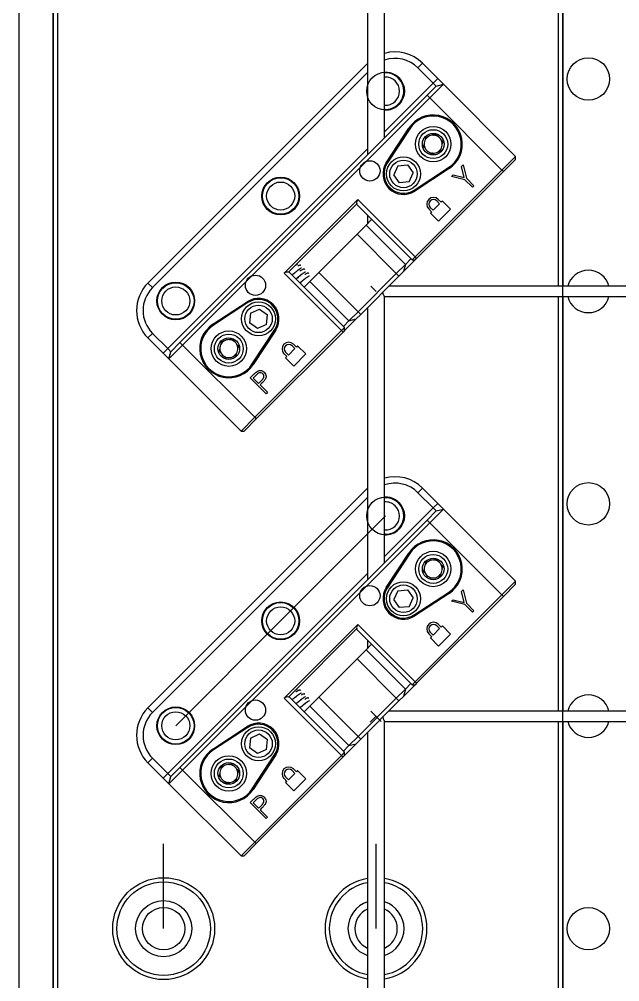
# Model space of a CAD drawing. Header units: millimetres. Extents: x 0 to 210, y 0 to 297.
# Drawn here: x 40.19 to 54.33, y 96.5 to 119.16 of the extents above; entities that cross this region are included whole.
import ezdxf

# ---------------------------------------------------------------- set-up
doc = ezdxf.new("R2010")
doc.units = ezdxf.units.MM
doc.linetypes.add('CENTERX2', pattern=[20.32, 12.7, -2.54, 2.54, -2.54])

msp = doc.modelspace()

# ---------------------------------------------------------------- linework, layer by layer
at = {"color": 7, "linetype": 'Continuous'}
for p, q in [((40.1906, 69.3541), (40.1906, 141.1541)), ((40.9906, 140.7541), (40.9906, 88.7541)), ((52.9906, 88.7541), (52.9906, 140.7541)), ((40.9906, 140.1541), (40.9906, 89.3541)), ((52.9906, 89.3541), (52.9906, 140.1541)), ((49.8566, 117.3077), (44.0374, 111.4885)), ((51.5546, 115.6098), (49.8566, 117.3077)), ((48.5911, 112.7541), (48.4711, 112.8741)), ((49.8566, 107.3077), (44.0374, 101.4885)), ((51.5546, 105.6098), (49.8566, 107.3077)), ((48.4711, 102.8741), (48.7111, 102.6341))]:
    msp.add_line(p, q, dxfattribs=at)
at = {"color": 7, "linetype": 'Continuous', "lineweight": 25}
for p, q in [((40.1906, 69.9941), (40.1906, 140.5141)), ((40.9906, 89.3541), (40.9906, 140.1541)), ((41.0906, 140.1541), (41.0906, 89.3541)), ((48.3911, 122.3745), (48.3911, 115.9666)), ((48.7911, 116.3666), (48.7911, 122.5541)), ((52.8906, 112.8741), (52.8906, 122.5541)), ((52.9906, 122.5541), (52.9906, 112.8741)), ((43.2209, 112.9516), (48.3911, 118.1218)), ((49.5789, 118.0165), (49.6867, 118.1243)), ((49.6867, 118.1243), (50.0459, 117.7651)), ((48.3911, 117.9063), (43.3286, 112.8439)), ((49.9381, 117.6573), (49.5789, 118.0165)), ((50.1799, 117.631), (49.8566, 117.3077)), ((49.9381, 117.6573), (50.0459, 117.7651)), ((50.0099, 117.5855), (49.9381, 117.6573)), ((50.0099, 117.5855), (50.1799, 117.631)), ((50.0459, 117.7651), (50.1799, 117.631)), ((50.1799, 117.631), (51.8778, 115.9331)), ((43.9752, 111.5507), (49.7944, 117.3699)), ((49.7944, 117.3699), (50.0099, 117.5855)), ((49.7944, 117.3699), (49.8566, 117.3077)), ((49.8566, 117.3077), (44.0374, 111.4885)), ((51.5546, 115.6098), (49.8566, 117.3077)), ((48.8156, 117.0387), (48.7911, 117.0394)), ((48.8337, 115.784), (49.364, 116.5956)), ((49.3853, 116.5817), (48.8549, 115.7701)), ((49.3853, 116.5817), (49.364, 116.5956)), ((49.7732, 116.3853), (49.8232, 116.3987)), ((50.035, 116.4091), (49.9985, 116.4457)), ((50.1633, 116.2808), (50.1499, 116.2308)), ((49.7129, 116.1601), (49.7263, 116.2101)), ((49.7495, 116.1235), (49.7129, 116.1601)), ((50.103, 116.0556), (50.053, 116.0422)), ((48.8549, 115.7701), (48.8337, 115.784)), ((51.5546, 115.6098), (51.8778, 115.9331)), ((51.8778, 115.8612), (51.5905, 115.5739)), ((51.8778, 115.8612), (51.8778, 115.9331)), ((49.1038, 115.7082), (49.0077, 115.4982)), ((49.1038, 115.7082), (49.3337, 115.73)), ((49.3337, 115.73), (49.4676, 115.5418)), ((49.4877, 115.1373), (50.2994, 115.6676)), ((50.3133, 115.6464), (49.5016, 115.116)), ((49.512, 113.5672), (51.5546, 115.6098)), ((51.5905, 115.5739), (49.5479, 113.5313)), ((50.3133, 115.6464), (50.2994, 115.6676)), ((50.6032, 115.6942), (50.6417, 115.7326)), ((50.6658, 115.4352), (50.6032, 115.6942)), ((50.6417, 115.7326), (50.7181, 115.4164)), ((51.5905, 115.5739), (51.5546, 115.6098)), ((49.1416, 115.31), (49.0077, 115.4982)), ((49.3715, 115.3318), (49.1416, 115.31)), ((49.3715, 115.3318), (49.4676, 115.5418)), ((50.3682, 115.4592), (50.4067, 115.4977)), ((50.6845, 115.3828), (50.3682, 115.4592)), ((50.4067, 115.4977), (50.6658, 115.4352)), ((50.8623, 115.205), (50.6845, 115.3828)), ((50.7181, 115.4164), (50.8959, 115.2385)), ((49.5016, 115.116), (49.4877, 115.1373)), ((50.8959, 115.2385), (50.8623, 115.205)), ((46.4309, 113.1802), (48.1649, 114.9142)), ((48.1649, 114.9142), (49.512, 113.5672)), ((50.0885, 114.8173), (50.0212, 114.8846)), ((50.1244, 114.8532), (50.0571, 114.9206)), ((50.1536, 114.8824), (50.1244, 114.8532)), ((50.3467, 114.6893), (50.1536, 114.8824)), ((48.1386, 114.8161), (46.529, 113.2065)), ((48.129, 114.8065), (49.4401, 113.4954)), ((49.8326, 114.6961), (49.8999, 114.6287)), ((49.8685, 114.732), (49.9359, 114.6646)), ((49.9359, 114.6646), (50.0885, 114.8173)), ((50.0638, 114.4064), (50.3467, 114.6893)), ((48.4882, 114.4473), (48.3567, 114.3157)), ((48.3911, 114.5444), (48.3911, 114.3501)), ((49.8999, 114.6287), (49.8708, 114.5995)), ((49.8708, 114.5995), (50.0638, 114.4064)), ((48.1438, 114.1028), (48.3567, 114.3157)), ((48.3567, 114.3157), (49.2823, 113.3901)), ((48.1438, 114.1028), (47.2423, 113.2014)), ((49.0694, 113.1772), (48.1438, 114.1028)), ((49.2823, 113.3901), (49.4138, 113.5217)), ((49.4401, 113.4954), (49.512, 113.5672)), ((49.5479, 113.5313), (49.512, 113.5672)), ((49.5479, 113.5313), (49.512, 113.4954)), ((49.0694, 113.1772), (49.2823, 113.3901)), ((49.512, 113.4954), (49.238, 113.2215)), ((49.2823, 113.3901), (49.238, 113.2215)), ((49.4401, 113.4954), (49.512, 113.4954)), ((47.7779, 111.8332), (46.4309, 113.1802)), ((47.8498, 111.905), (46.5387, 113.2161)), ((47.0294, 112.9885), (47.2423, 113.2014)), ((47.2423, 113.2014), (48.1679, 112.2758)), ((48.1679, 112.2758), (49.0694, 113.1772)), ((49.1316, 113.115), (48.2301, 112.2135)), ((49.0694, 113.1772), (49.1316, 113.115)), ((49.238, 113.2215), (49.1316, 113.115)), ((43.2209, 112.9516), (43.3286, 112.8439)), ((47.0294, 112.9885), (46.8979, 112.8569)), ((47.955, 112.0629), (47.0294, 112.9885)), ((68.2555, 112.8741), (48.8907, 112.8741)), ((48.7908, 112.6341), (68.4711, 112.6341)), ((48.7911, 106.3666), (48.7911, 112.6345)), ((52.8906, 102.8741), (52.8906, 112.6341)), ((52.9906, 112.6341), (52.9906, 102.8741)), ((44.7495, 111.9811), (45.5612, 112.5115)), ((45.575, 112.4902), (44.7634, 111.9599)), ((45.5612, 112.5115), (45.575, 112.4902)), ((45.637, 112.2413), (45.6151, 112.0114)), ((45.637, 112.2413), (45.847, 112.3374)), ((45.847, 112.3374), (46.0352, 112.2036)), ((46.0133, 111.9736), (46.0352, 112.2036)), ((47.955, 112.0629), (48.1679, 112.2758)), ((48.2301, 112.2135), (48.1237, 112.1071)), ((48.1679, 112.2758), (48.2301, 112.2135)), ((48.3911, 112.3745), (48.3911, 105.9666)), ((44.7495, 111.9811), (44.7634, 111.9599)), ((45.8033, 111.8776), (45.6151, 112.0114)), ((46.0133, 111.9736), (45.8033, 111.8776)), ((47.8235, 111.9313), (47.955, 112.0629)), ((48.1237, 112.1071), (47.8498, 111.8332)), ((47.955, 112.0629), (48.1237, 112.1071)), ((43.2209, 111.6585), (43.3286, 111.7662)), ((43.3286, 111.7662), (43.6878, 111.407)), ((45.6775, 111.0458), (46.2079, 111.8574)), ((46.2291, 111.8435), (45.6988, 111.0319)), ((45.7353, 109.7906), (47.7779, 111.8332)), ((47.8139, 111.7973), (45.7713, 109.7547)), ((46.2079, 111.8574), (46.2291, 111.8435)), ((47.7779, 111.8332), (47.8498, 111.905)), ((47.7779, 111.8332), (47.8139, 111.7973)), ((47.8498, 111.8332), (47.8139, 111.7973)), ((47.8498, 111.8332), (47.8498, 111.905)), ((43.5801, 111.2993), (43.2209, 111.6585)), ((44.0374, 111.4885), (43.7141, 111.1652)), ((43.7597, 111.3352), (43.9752, 111.5507)), ((43.9752, 111.5507), (44.0374, 111.4885)), ((44.0374, 111.4885), (45.7353, 109.7906)), ((44.9598, 111.5719), (45.0098, 111.5853)), ((45.2216, 111.5957), (45.185, 111.6323)), ((46.6805, 111.4093), (46.6132, 111.4766)), ((46.7164, 111.4452), (46.6491, 111.5126)), ((46.7456, 111.4744), (46.7164, 111.4452)), ((46.9387, 111.2813), (46.7456, 111.4744)), ((43.5801, 111.2993), (43.6878, 111.407)), ((43.7141, 111.1652), (43.5801, 111.2993)), ((43.6878, 111.407), (43.7597, 111.3352)), ((43.7141, 111.1652), (43.7597, 111.3352)), ((44.8995, 111.3467), (44.9129, 111.3967)), ((44.936, 111.3101), (44.8995, 111.3467)), ((45.3499, 111.4674), (45.3365, 111.4174)), ((46.4246, 111.288), (46.4919, 111.2207)), ((46.4605, 111.324), (46.5279, 111.2566)), ((46.5279, 111.2566), (46.6805, 111.4093)), ((46.6558, 110.9984), (46.9387, 111.2813)), ((45.4121, 109.4673), (43.7141, 111.1652)), ((45.2896, 111.2422), (45.2396, 111.2288)), ((45.6775, 111.0458), (45.6988, 111.0319)), ((46.4919, 111.2207), (46.4627, 111.1915)), ((46.4627, 111.1915), (46.6558, 110.9984)), ((45.6287, 110.7196), (45.702, 110.793)), ((46.0028, 110.3455), (45.6287, 110.7196)), ((45.7691, 110.7833), (45.7006, 110.7148)), ((45.7006, 110.7148), (45.8253, 110.5901)), ((45.8253, 110.5901), (45.8917, 110.6548)), ((45.8905, 110.5785), (45.8637, 110.5517)), ((45.8637, 110.5517), (46.0364, 110.379)), ((46.0364, 110.379), (46.0028, 110.3455)), ((45.4121, 109.4673), (45.7353, 109.7906)), ((45.7713, 109.7547), (45.4839, 109.4673)), ((45.7353, 109.7906), (45.7713, 109.7547)), ((45.4121, 109.4673), (45.4839, 109.4673)), ((43.2209, 102.9516), (48.3911, 108.1218)), ((49.5789, 108.0165), (49.6867, 108.1243)), ((49.6867, 108.1243), (50.0459, 107.7651)), ((48.3911, 107.9063), (43.3286, 102.8439)), ((49.9381, 107.6573), (49.5789, 108.0165)), ((50.1799, 107.631), (49.8566, 107.3077)), ((49.9381, 107.6573), (50.0459, 107.7651)), ((50.0099, 107.5855), (49.9381, 107.6573)), ((50.0099, 107.5855), (50.1799, 107.631)), ((50.0459, 107.7651), (50.1799, 107.631)), ((50.1799, 107.631), (51.8778, 105.9331)), ((49.7944, 107.3699), (50.0099, 107.5855)), ((43.9752, 101.5507), (49.7944, 107.3699)), ((49.8566, 107.3077), (44.0374, 101.4885)), ((49.7944, 107.3699), (49.8566, 107.3077)), ((51.5546, 105.6098), (49.8566, 107.3077)), ((48.8156, 107.0387), (48.7911, 107.0394)), ((48.8337, 105.784), (49.364, 106.5956)), ((49.3853, 106.5817), (48.8549, 105.7701)), ((49.3853, 106.5817), (49.364, 106.5956)), ((49.7732, 106.3853), (49.8232, 106.3987)), ((50.035, 106.4091), (49.9985, 106.4457)), ((50.1633, 106.2808), (50.1499, 106.2308)), ((49.7129, 106.1601), (49.7263, 106.2101)), ((49.7495, 106.1235), (49.7129, 106.1601)), ((50.103, 106.0556), (50.053, 106.0422)), ((51.5546, 105.6098), (51.8778, 105.9331)), ((51.8778, 105.8612), (51.5905, 105.5739)), ((51.8778, 105.8612), (51.8778, 105.9331)), ((48.8549, 105.7701), (48.8337, 105.784)), ((49.1038, 105.7082), (49.0077, 105.4982)), ((49.1038, 105.7082), (49.3337, 105.73)), ((49.3337, 105.73), (49.4676, 105.5418)), ((49.4877, 105.1373), (50.2994, 105.6676)), ((50.3133, 105.6464), (49.5016, 105.116)), ((49.512, 103.5672), (51.5546, 105.6098)), ((50.3133, 105.6464), (50.2994, 105.6676)), ((50.6032, 105.6942), (50.6417, 105.7326)), ((50.6658, 105.4352), (50.6032, 105.6942)), ((50.6417, 105.7326), (50.7181, 105.4164)), ((51.5905, 105.5739), (51.5546, 105.6098)), ((49.1416, 105.31), (49.0077, 105.4982)), ((49.3715, 105.3318), (49.4676, 105.5418)), ((51.5905, 105.5739), (49.5479, 103.5313)), ((50.3682, 105.4592), (50.4067, 105.4977)), ((50.6845, 105.3828), (50.3682, 105.4592)), ((50.4067, 105.4977), (50.6658, 105.4352)), ((50.8623, 105.205), (50.6845, 105.3828)), ((50.7181, 105.4164), (50.8959, 105.2385)), ((49.3715, 105.3318), (49.1416, 105.31)), ((49.5016, 105.116), (49.4877, 105.1373)), ((50.8959, 105.2385), (50.8623, 105.205)), ((46.4309, 103.1802), (48.1649, 104.9142)), ((48.1649, 104.9142), (49.512, 103.5672)), ((50.1244, 104.8532), (50.0571, 104.9206)), ((48.1386, 104.8161), (46.529, 103.2065)), ((48.129, 104.8065), (49.4401, 103.4954)), ((49.8326, 104.6961), (49.8999, 104.6287)), ((49.8685, 104.732), (49.9359, 104.6646)), ((49.9359, 104.6646), (50.0885, 104.8173)), ((50.0885, 104.8173), (50.0212, 104.8846)), ((50.0638, 104.4064), (50.3467, 104.6893)), ((50.1536, 104.8824), (50.1244, 104.8532)), ((50.3467, 104.6893), (50.1536, 104.8824)), ((48.4882, 104.4473), (48.3567, 104.3157)), ((48.3911, 104.5444), (48.3911, 104.3501)), ((49.8999, 104.6287), (49.8708, 104.5995)), ((49.8708, 104.5995), (50.0638, 104.4064)), ((48.1438, 104.1028), (48.3567, 104.3157)), ((48.3567, 104.3157), (49.2823, 103.3901)), ((48.1438, 104.1028), (47.2423, 103.2014)), ((49.0694, 103.1772), (48.1438, 104.1028)), ((49.4401, 103.4954), (49.512, 103.5672)), ((49.5479, 103.5313), (49.512, 103.5672)), ((49.0694, 103.1772), (49.2823, 103.3901)), ((49.512, 103.4954), (49.238, 103.2215)), ((49.2823, 103.3901), (49.238, 103.2215)), ((49.2823, 103.3901), (49.4138, 103.5217)), ((49.4401, 103.4954), (49.512, 103.4954)), ((49.5479, 103.5313), (49.512, 103.4954)), ((47.7779, 101.8332), (46.4309, 103.1802)), ((47.8498, 101.905), (46.5387, 103.2161)), ((47.0294, 102.9885), (47.2423, 103.2014)), ((47.2423, 103.2014), (48.1679, 102.2758)), ((48.1679, 102.2758), (49.0694, 103.1772)), ((49.1316, 103.115), (48.2301, 102.2135)), ((49.0694, 103.1772), (49.1316, 103.115)), ((49.238, 103.2215), (49.1316, 103.115)), ((43.2209, 102.9516), (43.3286, 102.8439)), ((47.0294, 102.9885), (46.8979, 102.8569)), ((47.955, 102.0629), (47.0294, 102.9885)), ((58.2555, 102.8741), (48.8907, 102.8741)), ((48.7911, 92.7541), (48.7911, 102.6345)), ((44.7495, 101.9811), (45.5612, 102.5115)), ((45.575, 102.4902), (44.7634, 101.9599)), ((45.5612, 102.5115), (45.575, 102.4902)), ((48.7908, 102.6341), (58.4711, 102.6341)), ((52.8906, 89.3541), (52.8906, 102.6341)), ((52.9906, 102.6341), (52.9906, 89.3541)), ((45.637, 102.2413), (45.6151, 102.0114)), ((45.637, 102.2413), (45.847, 102.3374)), ((45.847, 102.3374), (46.0352, 102.2036)), ((46.0133, 101.9736), (46.0352, 102.2036)), ((47.955, 102.0629), (48.1679, 102.2758)), ((48.2301, 102.2135), (48.1237, 102.1071)), ((48.1679, 102.2758), (48.2301, 102.2135)), ((48.3911, 102.3745), (48.3911, 92.7541)), ((44.7495, 101.9811), (44.7634, 101.9599)), ((45.8033, 101.8776), (45.6151, 102.0114)), ((46.0133, 101.9736), (45.8033, 101.8776)), ((47.8235, 101.9313), (47.955, 102.0629)), ((48.1237, 102.1071), (47.8498, 101.8332)), ((47.955, 102.0629), (48.1237, 102.1071)), ((43.2209, 101.6585), (43.3286, 101.7662)), ((43.3286, 101.7662), (43.6878, 101.407)), ((45.6775, 101.0458), (46.2079, 101.8574)), ((46.2291, 101.8435), (45.6988, 101.0319)), ((45.7353, 99.7906), (47.7779, 101.8332)), ((47.8139, 101.7973), (45.7713, 99.7547)), ((46.2079, 101.8574), (46.2291, 101.8435)), ((47.7779, 101.8332), (47.8498, 101.905)), ((47.7779, 101.8332), (47.8139, 101.7973)), ((47.8498, 101.8332), (47.8139, 101.7973)), ((47.8498, 101.8332), (47.8498, 101.905)), ((43.5801, 101.2993), (43.2209, 101.6585)), ((43.7597, 101.3352), (43.9752, 101.5507)), ((43.9752, 101.5507), (44.0374, 101.4885)), ((44.9598, 101.5719), (45.0098, 101.5853)), ((45.2216, 101.5957), (45.185, 101.6323)), ((46.7164, 101.4452), (46.6491, 101.5126)), ((43.5801, 101.2993), (43.6878, 101.407)), ((43.7141, 101.1652), (43.5801, 101.2993)), ((43.6878, 101.407), (43.7597, 101.3352)), ((44.0374, 101.4885), (43.7141, 101.1652)), ((43.7141, 101.1652), (43.7597, 101.3352)), ((44.0374, 101.4885), (45.7353, 99.7906)), ((44.8995, 101.3467), (44.9129, 101.3967)), ((44.936, 101.3101), (44.8995, 101.3467)), ((45.3499, 101.4674), (45.3365, 101.4174)), ((46.4246, 101.288), (46.4919, 101.2207)), ((46.4605, 101.324), (46.5279, 101.2566)), ((46.5279, 101.2566), (46.6805, 101.4093)), ((46.6805, 101.4093), (46.6132, 101.4766)), ((46.6558, 100.9984), (46.9387, 101.2813)), ((46.7456, 101.4744), (46.7164, 101.4452)), ((46.9387, 101.2813), (46.7456, 101.4744)), ((45.4121, 99.4673), (43.7141, 101.1652)), ((45.2896, 101.2422), (45.2396, 101.2288)), ((46.4919, 101.2207), (46.4627, 101.1915)), ((46.4627, 101.1915), (46.6558, 100.9984)), ((45.6775, 101.0458), (45.6988, 101.0319)), ((45.6287, 100.7196), (45.702, 100.793)), ((46.0028, 100.3455), (45.6287, 100.7196)), ((45.7691, 100.7833), (45.7006, 100.7148)), ((45.7006, 100.7148), (45.8253, 100.5901)), ((45.8253, 100.5901), (45.8917, 100.6548)), ((45.8905, 100.5785), (45.8637, 100.5517)), ((45.8637, 100.5517), (46.0364, 100.379)), ((46.0364, 100.379), (46.0028, 100.3455)), ((45.4121, 99.4673), (45.7353, 99.7906)), ((45.7713, 99.7547), (45.4839, 99.4673)), ((45.7353, 99.7906), (45.7713, 99.7547)), ((45.4121, 99.4673), (45.4839, 99.4673))]:
    msp.add_line(p, q, dxfattribs=at)
at = {"color": 8, "linetype": 'Continuous', "lineweight": 25}
for p, q in [((48.7911, 116.5103), (49.9381, 117.6573)), ((43.6878, 111.407), (48.3911, 116.1103)), ((48.7911, 106.5103), (49.9381, 107.6573)), ((43.6878, 101.407), (48.3911, 106.1103))]:
    msp.add_line(p, q, dxfattribs=at)
at = {"color": 7, "linetype": 'CENTERX2'}
for p, q in [((46.346, 104.9991), (48.8156, 107.4687)), ((43.8764, 102.5296), (46.346, 104.9991)), ((48.5911, 102.7541), (48.4496, 102.6127)), ((43.5911, 97.7541), (43.5911, 99.7541)), ((48.5911, 97.7541), (48.5911, 99.7541))]:
    msp.add_line(p, q, dxfattribs=at)
at = {"color": 7, "linetype": 'Continuous', "lineweight": 25, "flags": 128}
for points in [[(48.3911, 117.6005), (48.3711, 117.4687), (48.3911, 117.3369)], [(48.3911, 117.4002), (48.3856, 117.4687), (48.3911, 117.5372)], [(48.3911, 107.6005), (48.3711, 107.4687), (48.3911, 107.3369)], [(48.3911, 107.4002), (48.3856, 107.4687), (48.3911, 107.5372)]]:
    msp.add_lwpolyline(points, dxfattribs=at)
at = {"color": 7, "linetype": 'Continuous', "lineweight": 25}
for centre, radius in [((53.5911, 117.7541), 0.5), ((49.9381, 116.2205), 0.4166), ((49.9381, 116.2205), 0.3404), ((49.9381, 116.2205), 0.2545), ((49.2376, 115.52), 0.4), ((49.2376, 115.52), 0.3242), ((46.346, 114.9991), 0.4445), ((46.346, 114.9991), 0.43), ((46.346, 114.9991), 0.33), ((43.8764, 112.5296), 0.4445), ((43.8764, 112.5296), 0.43), ((43.8764, 112.5296), 0.33), ((45.8251, 112.1075), 0.4), ((45.8251, 112.1075), 0.3242), ((45.1247, 111.407), 0.4166), ((45.1247, 111.407), 0.3404), ((45.1247, 111.407), 0.2545), ((53.5911, 107.7541), 0.5), ((49.9381, 106.2205), 0.4166), ((49.9381, 106.2205), 0.3404), ((49.9381, 106.2205), 0.2545), ((49.2376, 105.52), 0.4), ((49.2376, 105.52), 0.3242), ((46.346, 104.9991), 0.4445), ((46.346, 104.9991), 0.43), ((46.346, 104.9991), 0.33), ((43.8764, 102.5296), 0.4445), ((43.8764, 102.5296), 0.43), ((43.8764, 102.5296), 0.33), ((45.8251, 102.1075), 0.4), ((45.8251, 102.1075), 0.3242), ((45.1247, 101.407), 0.4166), ((45.1247, 101.407), 0.3404), ((45.1247, 101.407), 0.2545), ((43.5911, 97.7541), 1.2), ((43.5911, 97.7541), 1.1), ((43.5911, 97.7541), 0.66), ((43.5911, 97.7541), 0.5), ((53.5911, 97.7541), 0.5)]:
    msp.add_circle(centre, radius, dxfattribs=at)
at = {"color": 7, "linetype": 'Continuous'}
for centre, radius in [((48.8156, 117.4687), 0.4445), ((48.4474, 115.5918), 0.2388), ((46.346, 114.9991), 0.4445), ((45.7533, 112.8978), 0.2388), ((43.8764, 112.5296), 0.4445), ((48.8156, 107.4687), 0.4445), ((48.4474, 105.5918), 0.2388), ((46.346, 104.9991), 0.4445), ((45.7533, 102.8978), 0.2388), ((43.8764, 102.5296), 0.4445)]:
    msp.add_circle(centre, radius, dxfattribs=at)
at = {"color": 7, "linetype": 'Continuous', "lineweight": 25}
for centre, radius, start, end in [((49.0401, 117.4777), 0.9144, 45, 105.80259), ((49.0401, 117.4777), 0.762, 45, 109.07396), ((48.8156, 117.4687), 0.4445, 315, 93.16046), ((48.8156, 117.4687), 0.43, 270, 93.26715), ((48.8156, 117.4687), 0.33, 0, 94.25881), ((48.8156, 117.4687), 0.33, 265.74119, 0), ((48.8156, 117.4687), 0.4445, 266.83954, 315), ((49.9381, 116.2205), 0.6858, 303.163, 146.837), ((49.9381, 116.2205), 0.6604, 303.163, 146.837), ((49.9381, 116.2205), 0.2121, 147.19371, 182.80629), ((49.9381, 116.2205), 0.2121, 122.80629, 147.19371), ((49.9381, 116.2205), 0.2121, 87.19371, 122.80629), ((49.9381, 116.2205), 0.2121, 62.80629, 87.19371), ((49.9381, 116.2205), 0.2121, 27.19371, 62.80629), ((49.9381, 116.2205), 0.2121, 327.19371, 2.80629), ((49.9381, 116.2205), 0.2121, 2.80629, 27.19371), ((49.9381, 116.2205), 0.2121, 182.80629, 207.19371), ((49.9381, 116.2205), 0.2121, 207.19371, 242.80629), ((49.9381, 116.2205), 0.2121, 242.80629, 267.19371), ((49.9381, 116.2205), 0.2121, 267.19371, 302.80629), ((49.9381, 116.2205), 0.2121, 302.80629, 327.19371), ((49.2376, 115.52), 0.4826, 146.837, 303.163), ((49.2376, 115.52), 0.4572, 146.837, 303.163), ((48.2368, 114.8424), 0.1016, 135, 195), ((49.9448, 114.8083), 0.1588, 45, 225), ((49.9448, 114.8083), 0.108, 45, 225), ((46.5027, 113.1084), 0.1016, 75, 135), ((53.5911, 112.7541), 0.5, 90, 166.11346), ((53.5911, 112.7541), 0.5, 13.88654, 90), ((43.8675, 112.3051), 0.9144, 135, 225), ((43.8675, 112.3051), 0.762, 135, 225), ((53.5911, 112.7541), 0.5, 193.88654, 346.11346), ((45.8251, 112.1075), 0.4826, 326.837, 123.163), ((45.8251, 112.1075), 0.4572, 326.837, 123.163), ((45.1247, 111.407), 0.6858, 123.163, 326.837), ((45.1247, 111.407), 0.6604, 123.163, 326.837), ((45.1247, 111.407), 0.2121, 147.19371, 182.80629), ((45.1247, 111.407), 0.2121, 122.80629, 147.19371), ((45.1247, 111.407), 0.2121, 87.19371, 122.80629), ((45.1247, 111.407), 0.2121, 62.80629, 87.19371), ((45.1247, 111.407), 0.2121, 27.19371, 62.80629), ((45.1247, 111.407), 0.2121, 2.80629, 27.19371), ((46.5368, 111.4003), 0.1588, 45, 225), ((46.5368, 111.4003), 0.108, 45, 225), ((45.1247, 111.407), 0.2121, 182.80629, 207.19371), ((45.1247, 111.407), 0.2121, 207.19371, 242.80629), ((45.1247, 111.407), 0.2121, 302.80629, 327.19371), ((45.1247, 111.407), 0.2121, 327.19371, 2.80629), ((45.1247, 111.407), 0.2121, 242.80629, 267.19371), ((45.1247, 111.407), 0.2121, 267.19371, 302.80629), ((49.0401, 107.4777), 0.9144, 45, 105.80259), ((49.0401, 107.4777), 0.762, 45, 109.07396), ((48.8156, 107.4687), 0.4445, 315, 93.16046), ((48.8156, 107.4687), 0.43, 270, 93.26715), ((48.8156, 107.4687), 0.33, 0, 94.25881), ((48.8156, 107.4687), 0.33, 265.74119, 0), ((48.8156, 107.4687), 0.4445, 266.83954, 315), ((49.9381, 106.2205), 0.6858, 303.163, 146.837), ((49.9381, 106.2205), 0.6604, 303.163, 146.837), ((49.9381, 106.2205), 0.2121, 147.19371, 182.80629), ((49.9381, 106.2205), 0.2121, 122.80629, 147.19371), ((49.9381, 106.2205), 0.2121, 87.19371, 122.80629), ((49.9381, 106.2205), 0.2121, 62.80629, 87.19371), ((49.9381, 106.2205), 0.2121, 27.19371, 62.80629), ((49.9381, 106.2205), 0.2121, 2.80629, 27.19371), ((49.9381, 106.2205), 0.2121, 182.80629, 207.19371), ((49.9381, 106.2205), 0.2121, 207.19371, 242.80629), ((49.9381, 106.2205), 0.2121, 267.19371, 302.80629), ((49.9381, 106.2205), 0.2121, 302.80629, 327.19371), ((49.9381, 106.2205), 0.2121, 327.19371, 2.80629), ((49.9381, 106.2205), 0.2121, 242.80629, 267.19371), ((49.2376, 105.52), 0.4826, 146.837, 303.163), ((49.2376, 105.52), 0.4572, 146.837, 303.163), ((48.2368, 104.8424), 0.1016, 135, 195), ((49.9448, 104.8083), 0.1588, 45, 225), ((49.9448, 104.8083), 0.108, 45, 225), ((46.5027, 103.1084), 0.1016, 75, 135), ((53.5911, 102.7541), 0.5, 90, 166.11346), ((53.5911, 102.7541), 0.5, 13.88654, 90), ((43.8675, 102.3051), 0.9144, 135, 225), ((43.8675, 102.3051), 0.762, 135, 225), ((45.8251, 102.1075), 0.4826, 326.837, 123.163), ((45.8251, 102.1075), 0.4572, 326.837, 123.163), ((53.5911, 102.7541), 0.5, 193.88654, 346.11346), ((45.1247, 101.407), 0.6858, 123.163, 326.837), ((45.1247, 101.407), 0.6604, 123.163, 326.837), ((45.1247, 101.407), 0.2121, 147.19371, 182.80629), ((45.1247, 101.407), 0.2121, 122.80629, 147.19371), ((45.1247, 101.407), 0.2121, 87.19371, 122.80629), ((45.1247, 101.407), 0.2121, 62.80629, 87.19371), ((45.1247, 101.407), 0.2121, 27.19371, 62.80629), ((45.1247, 101.407), 0.2121, 2.80629, 27.19371), ((46.5368, 101.4003), 0.1588, 45, 225), ((46.5368, 101.4003), 0.108, 45, 225), ((45.1247, 101.407), 0.2121, 182.80629, 207.19371), ((45.1247, 101.407), 0.2121, 207.19371, 242.80629), ((45.1247, 101.407), 0.2121, 302.80629, 327.19371), ((45.1247, 101.407), 0.2121, 327.19371, 2.80629), ((45.1247, 101.407), 0.2121, 242.80629, 267.19371), ((45.1247, 101.407), 0.2121, 267.19371, 302.80629), ((48.5911, 97.7541), 1.2, 99.59407, 260.40593), ((48.5911, 97.7541), 1.1, 100.47568, 259.52432), ((48.5911, 97.7541), 1.2, 279.59407, 80.40593), ((48.5911, 97.7541), 1.1, 0, 79.52432), ((48.5911, 97.7541), 0.66, 107.6397, 252.3603), ((48.5911, 97.7541), 0.66, 287.6397, 72.3603), ((48.5911, 97.7541), 0.5, 113.57818, 246.42182), ((48.5911, 97.7541), 0.5, 293.57818, 66.42182), ((48.5911, 97.7541), 1.1, 280.47568, 0)]:
    msp.add_arc(centre, radius, start, end, dxfattribs=at)
for points, knots in [([(49.7598, 116.3354), (49.7607, 116.3385), (49.7655, 116.3564), (49.7697, 116.3723), (49.7732, 116.3853)], [0, 0, 0, 0, 0.1760867, 1, 1, 1, 1]), ([(49.9485, 116.4323), (49.9516, 116.4331), (49.9695, 116.4379), (49.9854, 116.4422), (49.9985, 116.4457)], [0, 0, 0, 0, 0.1760867, 1, 1, 1, 1]), ([(50.1633, 116.2808), (50.1532, 116.2909), (50.1416, 116.3025), (50.1285, 116.3156), (50.1268, 116.3174)], [0, 0, 0, 0, 0.86792332, 1, 1, 1, 1]), ([(49.8778, 115.9952), (49.8677, 116.0053), (49.856, 116.017), (49.8429, 116.0301), (49.8412, 116.0318)], [0, 0, 0, 0, 0.8679233, 1, 1, 1, 1]), ([(49.9277, 116.0086), (49.9246, 116.0078), (49.9067, 116.003), (49.8908, 115.9987), (49.8778, 115.9952)], [0, 0, 0, 0, 0.1760867, 1, 1, 1, 1]), ([(50.1164, 116.1055), (50.1155, 116.1024), (50.1107, 116.0845), (50.1065, 116.0686), (50.103, 116.0556)], [0, 0, 0, 0, 0.1760867, 1, 1, 1, 1]), ([(46.8381, 113.3019), (46.834, 113.3013), (46.8262, 113.3002), (46.7971, 113.283), (46.7531, 113.251), (46.7005, 113.2075), (46.6562, 113.1708), (46.6295, 113.1486), (46.6168, 113.138)], [0, 0, 0, 0, 0.1607171, 0.3098798, 0.5585203, 0.7404575, 0.8760639, 1, 1, 1, 1]), ([(46.7451, 113.3949), (46.7409, 113.3942), (46.7329, 113.3929), (46.7113, 113.3808), (46.6895, 113.3645), (46.6794, 113.3569)], [0, 0, 0, 0, 0.36703352, 0.70767993, 1, 1, 1, 1]), ([(46.8211, 113.3627), (46.8183, 113.3664), (46.8127, 113.3737), (46.7972, 113.3708), (46.777, 113.3649), (46.7602, 113.3565), (46.7532, 113.353)], [0, 0, 0, 0, 0.2810955, 0.5527894, 0.8138183, 1, 1, 1, 1]), ([(46.6135, 113.1413), (46.6236, 113.1496), (46.6542, 113.175), (46.6955, 113.2093), (46.7338, 113.2411), (46.7623, 113.263), (46.7829, 113.2769), (46.7847, 113.2756), (46.7856, 113.275)], [0, 0, 0, 0, 0.1134753, 0.3429736, 0.4861713, 0.6548483, 0.8438383, 1, 1, 1, 1]), ([(46.7066, 113.0482), (46.7167, 113.0566), (46.7472, 113.082), (46.7885, 113.1163), (46.8268, 113.148), (46.8553, 113.17), (46.8759, 113.1839), (46.8778, 113.1826), (46.8786, 113.1819)], [0, 0, 0, 0, 0.1134753, 0.34297362, 0.48617125, 0.65484829, 0.84383825, 1, 1, 1, 1]), ([(46.9311, 113.2089), (46.927, 113.2083), (46.9192, 113.2072), (46.8901, 113.19), (46.8461, 113.158), (46.7935, 113.1145), (46.7492, 113.0778), (46.7226, 113.0556), (46.7098, 113.045)], [0, 0, 0, 0, 0.1607171, 0.3098798, 0.5585203, 0.7404575, 0.8760639, 1, 1, 1, 1]), ([(46.9141, 113.2697), (46.9113, 113.2734), (46.9057, 113.2806), (46.8903, 113.2779), (46.868, 113.2708), (46.8378, 113.2572), (46.8127, 113.2397), (46.7984, 113.2298)], [0, 0, 0, 0, 0.2035575, 0.4003067, 0.5893327, 0.766792, 1, 1, 1, 1]), ([(46.7996, 112.9552), (46.8097, 112.9636), (46.8402, 112.989), (46.8815, 113.0233), (46.9198, 113.055), (46.9483, 113.0769), (46.9689, 113.0909), (46.9708, 113.0895), (46.9716, 113.0889)], [0, 0, 0, 0, 0.1134753, 0.3429736, 0.4861713, 0.6548483, 0.8438383, 1, 1, 1, 1]), ([(47.0241, 113.1159), (47.0201, 113.1153), (47.0122, 113.1141), (46.9831, 113.097), (46.9392, 113.065), (46.8865, 113.0215), (46.8422, 112.9848), (46.8156, 112.9626), (46.8028, 112.952)], [0, 0, 0, 0, 0.1607171, 0.3098798, 0.5585203, 0.7404575, 0.8760639, 1, 1, 1, 1]), ([(47.0072, 113.1767), (47.0043, 113.1804), (46.9987, 113.1876), (46.9833, 113.185), (46.9609, 113.1775), (46.9375, 113.1676), (46.9202, 113.1558), (46.9137, 113.1514)], [0, 0, 0, 0, 0.2327939, 0.4578016, 0.6739769, 0.8769242, 1, 1, 1, 1]), ([(48.7908, 112.6345), (48.7904, 112.6352), (48.7895, 112.6367), (48.7808, 112.6517), (48.7686, 112.6762), (48.7565, 112.7057), (48.7537, 112.7281), (48.7527, 112.7362)], [0, 0, 0, 0, 0.1866344, 0.3875229, 0.6094347, 0.8600244, 1, 1, 1, 1]), ([(44.9464, 111.5219), (44.9473, 111.5251), (44.9521, 111.543), (44.9563, 111.5588), (44.9598, 111.5719)], [0, 0, 0, 0, 0.1760867, 1, 1, 1, 1]), ([(45.1351, 111.6189), (45.1382, 111.6197), (45.1561, 111.6245), (45.172, 111.6288), (45.185, 111.6323)], [0, 0, 0, 0, 0.1760867, 1, 1, 1, 1]), ([(45.3499, 111.4674), (45.3398, 111.4775), (45.3282, 111.4891), (45.3151, 111.5022), (45.3133, 111.504)], [0, 0, 0, 0, 0.8679233, 1, 1, 1, 1]), ([(45.303, 111.2921), (45.3021, 111.289), (45.2973, 111.2711), (45.2931, 111.2552), (45.2896, 111.2422)], [0, 0, 0, 0, 0.17608668, 1, 1, 1, 1]), ([(45.0643, 111.1818), (45.0542, 111.1919), (45.0426, 111.2035), (45.0295, 111.2167), (45.0278, 111.2184)], [0, 0, 0, 0, 0.8679233, 1, 1, 1, 1]), ([(45.1143, 111.1952), (45.1112, 111.1944), (45.0933, 111.1896), (45.0774, 111.1853), (45.0643, 111.1818)], [0, 0, 0, 0, 0.1760867, 1, 1, 1, 1]), ([(45.702, 110.793), (45.718, 110.8091), (45.7464, 110.8377), (45.7787, 110.862), (45.7929, 110.8726)], [0, 0, 0, 0, 0.5603137, 1, 1, 1, 1]), ([(45.9259, 110.8158), (45.9134, 110.8248), (45.8947, 110.8384), (45.8641, 110.8415), (45.8187, 110.8341), (45.7911, 110.8058), (45.7691, 110.7833)], [0, 0, 0, 0, 0.2489693, 0.3747291, 0.500383, 1, 1, 1, 1]), ([(45.7929, 110.8726), (45.8084, 110.8799), (45.8393, 110.8944), (45.8881, 110.8926), (45.9293, 110.8763), (45.9493, 110.8584), (45.9593, 110.8495)], [0, 0, 0, 0, 0.2797054, 0.5593809, 0.7795086, 1, 1, 1, 1]), ([(45.8917, 110.6548), (45.9146, 110.6775), (45.9432, 110.7059), (45.9521, 110.7523), (45.9493, 110.7839), (45.9352, 110.8031), (45.9259, 110.8158)], [0, 0, 0, 0, 0.4997206, 0.6253498, 0.7510825, 1, 1, 1, 1]), ([(45.9593, 110.8495), (45.9707, 110.8363), (45.9936, 110.8099), (46.0049, 110.7611), (45.9988, 110.7162), (45.986, 110.692), (45.9796, 110.6799)], [0, 0, 0, 0, 0.2800989, 0.5593238, 0.7794579, 1, 1, 1, 1]), ([(45.9796, 110.6799), (45.9641, 110.66), (45.9365, 110.6243), (45.9045, 110.5925), (45.8905, 110.5785)], [0, 0, 0, 0, 0.5596942, 1, 1, 1, 1]), ([(49.7598, 106.3354), (49.7607, 106.3385), (49.7655, 106.3564), (49.7697, 106.3723), (49.7732, 106.3853)], [0, 0, 0, 0, 0.1760867, 1, 1, 1, 1]), ([(49.9485, 106.4323), (49.9516, 106.4331), (49.9695, 106.4379), (49.9854, 106.4422), (49.9985, 106.4457)], [0, 0, 0, 0, 0.1760867, 1, 1, 1, 1]), ([(50.1633, 106.2808), (50.1532, 106.2909), (50.1416, 106.3025), (50.1285, 106.3156), (50.1268, 106.3174)], [0, 0, 0, 0, 0.86792332, 1, 1, 1, 1]), ([(50.1164, 106.1055), (50.1155, 106.1024), (50.1107, 106.0845), (50.1065, 106.0686), (50.103, 106.0556)], [0, 0, 0, 0, 0.1760867, 1, 1, 1, 1]), ([(49.8778, 105.9952), (49.8677, 106.0053), (49.856, 106.017), (49.8429, 106.0301), (49.8412, 106.0318)], [0, 0, 0, 0, 0.8679233, 1, 1, 1, 1]), ([(49.9277, 106.0086), (49.9246, 106.0078), (49.9067, 106.003), (49.8908, 105.9987), (49.8778, 105.9952)], [0, 0, 0, 0, 0.1760867, 1, 1, 1, 1]), ([(46.7451, 103.3949), (46.7409, 103.3942), (46.7329, 103.3929), (46.7113, 103.3808), (46.6895, 103.3645), (46.6794, 103.3569)], [0, 0, 0, 0, 0.3670335, 0.7076799, 1, 1, 1, 1]), ([(46.8211, 103.3627), (46.8183, 103.3664), (46.8127, 103.3736), (46.7973, 103.3709), (46.7749, 103.3638), (46.7448, 103.3502), (46.7197, 103.3327), (46.7054, 103.3228)], [0, 0, 0, 0, 0.2035575, 0.4003067, 0.5893327, 0.766792, 1, 1, 1, 1]), ([(46.6135, 103.1413), (46.6236, 103.1496), (46.6542, 103.175), (46.6955, 103.2093), (46.7338, 103.2411), (46.7623, 103.263), (46.7829, 103.2769), (46.7847, 103.2756), (46.7856, 103.275)], [0, 0, 0, 0, 0.1134753, 0.3429736, 0.4861713, 0.6548483, 0.8438383, 1, 1, 1, 1]), ([(46.8381, 103.3019), (46.834, 103.3013), (46.8262, 103.3002), (46.7971, 103.283), (46.7531, 103.251), (46.7005, 103.2075), (46.6562, 103.1708), (46.6295, 103.1486), (46.6168, 103.138)], [0, 0, 0, 0, 0.1607171, 0.3098798, 0.5585203, 0.7404575, 0.8760639, 1, 1, 1, 1]), ([(46.7066, 103.0482), (46.7167, 103.0566), (46.7472, 103.082), (46.7885, 103.1163), (46.8268, 103.148), (46.8553, 103.17), (46.8759, 103.1839), (46.8778, 103.1826), (46.8786, 103.1819)], [0, 0, 0, 0, 0.1134753, 0.3429736, 0.4861713, 0.6548483, 0.8438383, 1, 1, 1, 1]), ([(46.9311, 103.2089), (46.927, 103.2083), (46.9192, 103.2072), (46.8901, 103.19), (46.8461, 103.158), (46.7935, 103.1145), (46.7492, 103.0778), (46.7226, 103.0556), (46.7098, 103.045)], [0, 0, 0, 0, 0.1607171, 0.3098798, 0.5585203, 0.7404575, 0.8760639, 1, 1, 1, 1]), ([(46.7996, 102.9552), (46.8097, 102.9636), (46.8402, 102.989), (46.8815, 103.0233), (46.9198, 103.055), (46.9483, 103.0769), (46.9689, 103.0909), (46.9708, 103.0895), (46.9716, 103.0889)], [0, 0, 0, 0, 0.1134753, 0.3429736, 0.4861713, 0.6548483, 0.8438383, 1, 1, 1, 1]), ([(47.0241, 103.1159), (47.0201, 103.1153), (47.0122, 103.1141), (46.9831, 103.097), (46.9392, 103.065), (46.8865, 103.0215), (46.8422, 102.9848), (46.8156, 102.9626), (46.8028, 102.952)], [0, 0, 0, 0, 0.1607171, 0.3098798, 0.5585203, 0.7404575, 0.8760639, 1, 1, 1, 1]), ([(46.9141, 103.2697), (46.9113, 103.2734), (46.9057, 103.2806), (46.8904, 103.2781), (46.8677, 103.2703), (46.8488, 103.263), (46.8366, 103.2549), (46.835, 103.2538)], [0, 0, 0, 0, 0.2565106, 0.5044419, 0.7426408, 0.9662641, 1, 1, 1, 1]), ([(47.0072, 103.1767), (47.0043, 103.1804), (46.9987, 103.1876), (46.9833, 103.185), (46.9609, 103.1775), (46.9375, 103.1676), (46.9202, 103.1558), (46.9137, 103.1514)], [0, 0, 0, 0, 0.2327939, 0.4578016, 0.6739769, 0.8769242, 1, 1, 1, 1]), ([(48.7529, 102.7363), (48.7532, 102.7318), (48.7542, 102.7164), (48.7626, 102.691), (48.7752, 102.6618), (48.7867, 102.6413), (48.7921, 102.6324), (48.7909, 102.6344), (48.7908, 102.6345)], [0, 0, 0, 0, 0.075961, 0.2659119, 0.4891792, 0.7432654, 0.9809496, 1, 1, 1, 1]), ([(44.9464, 101.5219), (44.9473, 101.5251), (44.9521, 101.543), (44.9563, 101.5588), (44.9598, 101.5719)], [0, 0, 0, 0, 0.1760867, 1, 1, 1, 1]), ([(45.1351, 101.6189), (45.1382, 101.6197), (45.1561, 101.6245), (45.172, 101.6288), (45.185, 101.6323)], [0, 0, 0, 0, 0.1760867, 1, 1, 1, 1]), ([(45.3499, 101.4674), (45.3398, 101.4775), (45.3282, 101.4891), (45.3151, 101.5022), (45.3133, 101.504)], [0, 0, 0, 0, 0.8679233, 1, 1, 1, 1]), ([(45.303, 101.2921), (45.3021, 101.289), (45.2973, 101.2711), (45.2931, 101.2552), (45.2896, 101.2422)], [0, 0, 0, 0, 0.17608668, 1, 1, 1, 1]), ([(45.0643, 101.1818), (45.0542, 101.1919), (45.0426, 101.2035), (45.0295, 101.2167), (45.0278, 101.2184)], [0, 0, 0, 0, 0.8679233, 1, 1, 1, 1]), ([(45.1143, 101.1952), (45.1112, 101.1944), (45.0933, 101.1896), (45.0774, 101.1853), (45.0643, 101.1818)], [0, 0, 0, 0, 0.1760867, 1, 1, 1, 1]), ([(45.702, 100.793), (45.718, 100.8091), (45.7464, 100.8377), (45.7787, 100.862), (45.7929, 100.8726)], [0, 0, 0, 0, 0.5603137, 1, 1, 1, 1]), ([(45.9259, 100.8158), (45.9134, 100.8248), (45.8947, 100.8384), (45.8641, 100.8415), (45.8187, 100.8341), (45.7911, 100.8058), (45.7691, 100.7833)], [0, 0, 0, 0, 0.2489693, 0.3747291, 0.500383, 1, 1, 1, 1]), ([(45.7929, 100.8726), (45.8084, 100.8799), (45.8393, 100.8944), (45.8881, 100.8926), (45.9293, 100.8763), (45.9493, 100.8584), (45.9593, 100.8495)], [0, 0, 0, 0, 0.2797054, 0.5593809, 0.7795086, 1, 1, 1, 1]), ([(45.9593, 100.8495), (45.9707, 100.8363), (45.9936, 100.8099), (46.0049, 100.7611), (45.9988, 100.7162), (45.986, 100.692), (45.9796, 100.6799)], [0, 0, 0, 0, 0.2800989, 0.5593238, 0.7794579, 1, 1, 1, 1]), ([(45.9796, 100.6799), (45.9641, 100.66), (45.9365, 100.6243), (45.9045, 100.5925), (45.8905, 100.5785)], [0, 0, 0, 0, 0.5596942, 1, 1, 1, 1]), ([(45.8917, 100.6548), (45.9146, 100.6775), (45.9432, 100.7059), (45.9521, 100.7523), (45.9493, 100.7839), (45.9352, 100.8031), (45.9259, 100.8158)], [0, 0, 0, 0, 0.4997206, 0.6253498, 0.7510825, 1, 1, 1, 1])]:
    msp.add_open_spline(points, degree=3, knots=knots, dxfattribs=at)

doc.saveas('drawing.dxf')
